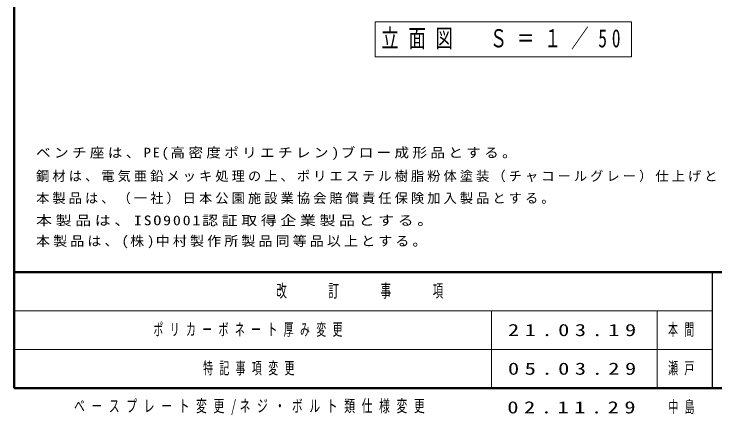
# Model space of a CAD drawing. Units: millimetres on the paper. Extents: x -365 to 12, y -38 to 257.
# Drawn here: x -365 to -238, y -4.9 to 67.7 of the extents above; entities that cross this region are included whole.
import ezdxf

# ---------------------------------------------------------------- set-up
doc = ezdxf.new("R2010")
doc.units = ezdxf.units.MM
doc.layers.add('LY_1', color=7, linetype='Continuous', lineweight=25)
doc.layers.add('LY_2', color=7, linetype='Continuous', lineweight=13)
doc.styles.add('ＭＳ ゴシック', font='')
doc.styles.get('ＭＳ ゴシック').set_extended_font_data('MS Gothic')

msp = doc.modelspace()

# ---------------------------------------------------------------- linework, layer by layer
at = {"layer": 'LY_1', "lineweight": 13}
for p, q in [((-253.095, 66.312), (-299.595, 66.312)), ((-299.595, 66.312), (-299.595, 60.012)), ((-253.095, 60.012), (-253.095, 66.312)), ((-299.595, 60.012), (-253.095, 60.012))]:
    msp.add_line(p, q, dxfattribs=at)
at = {"layer": 'LY_2', "lineweight": 50}
for p, q in [((-365, 257), (-365, 0)), ((-365, 21), (0, 21)), ((-365, 0), (0, 0))]:
    msp.add_line(p, q, dxfattribs=at)
at = {"layer": 'LY_2', "color": 211, "lineweight": 25}
msp.add_line((-238.5, 21), (-238.5, 0), dxfattribs=at)
at = {"layer": 'LY_2'}
for p, q in [((-365, 14), (-238.5, 14)), ((-278.5, 14), (-278.5, 0)), ((-248.5, 14), (-248.5, 0)), ((-365, 7), (-238.5, 7))]:
    msp.add_line(p, q, dxfattribs=at)

# ---------------------------------------------------------------- texts
at = {"layer": 'LY_1', "style": 'ＭＳ ゴシック'}
for s, insert, char_height, attachment_point in [('\\T1.56;\\W0.7;立面図\u3000Ｓ＝１／50', (-276.345, 63.162), 3.299, 5), ('\\T1.23;\\W1.1;ベンチ座は、PE(高密度ポリエチレン)ブロー成形品とする。', (-361.002, 41.296), 1.76, 7), ('\\T1.23;鋼材は、電気亜鉛メッキ処理の上、ポリエステル樹脂粉体塗装（チャコールグレー）仕上げとする。', (-361.002, 37.296), 1.76, 7), ('\\T1.23;本製品は、（一社）日本公園施設業協会賠償責任保険加入製品とする。', (-361.002, 33.296), 1.76, 7), ('\\T1.23;\\W1.2;本製品は、ISO9001認証取得企業製品とする。', (-361.002, 29.296), 1.76, 7), ('\\T1.23;\\W1.05;本製品は、(株)中村製作所製品同等品以上とする。', (-361.002, 25.296), 1.76, 7), ('\\T1.64;\\W0.6;ポリカーボネート厚み変更', (-339.75, 10.5), 2.199, 4), ('\\T1.5;\\W1.35;21.03.19', (-275.5, 10.5), 2.199, 4), ('\\T1.64;\\W0.6;本間', (-246.5, 10.5), 2.199, 4), ('\\T1.64;\\W0.6;特記事項変更', (-330.75, 3.5), 2.199, 4), ('\\T1.5;\\W1.35;05.03.29', (-275.5, 3.5), 2.199, 4), ('\\T1.64;\\W0.6;瀬戸', (-246.5, 3.5), 2.199, 4), ('\\T1.62;\\W0.65;ベースプレート変更/ネジ・ボルト類仕様変更', (-321.75, -3.5), 2.199, 5), ('\\T1.5;\\W1.35;02.11.29', (-263.5, -3.5), 2.199, 5), ('\\T1.64;\\W0.6;中島', (-243.5, -3.5), 2.199, 5)]:
    msp.add_mtext(s, dxfattribs=dict(at, insert=insert, char_height=char_height, attachment_point=attachment_point))
at = {"layer": 'LY_2', "color": 4, "insert": (-301.75, 17.5), "char_height": 2.346, "attachment_point": 5, "style": 'ＭＳ ゴシック'}
msp.add_mtext('\\T1.64;\\W0.6;改\u3000\u3000訂\u3000\u3000事\u3000\u3000項', dxfattribs=at)

doc.saveas('drawing.dxf')
